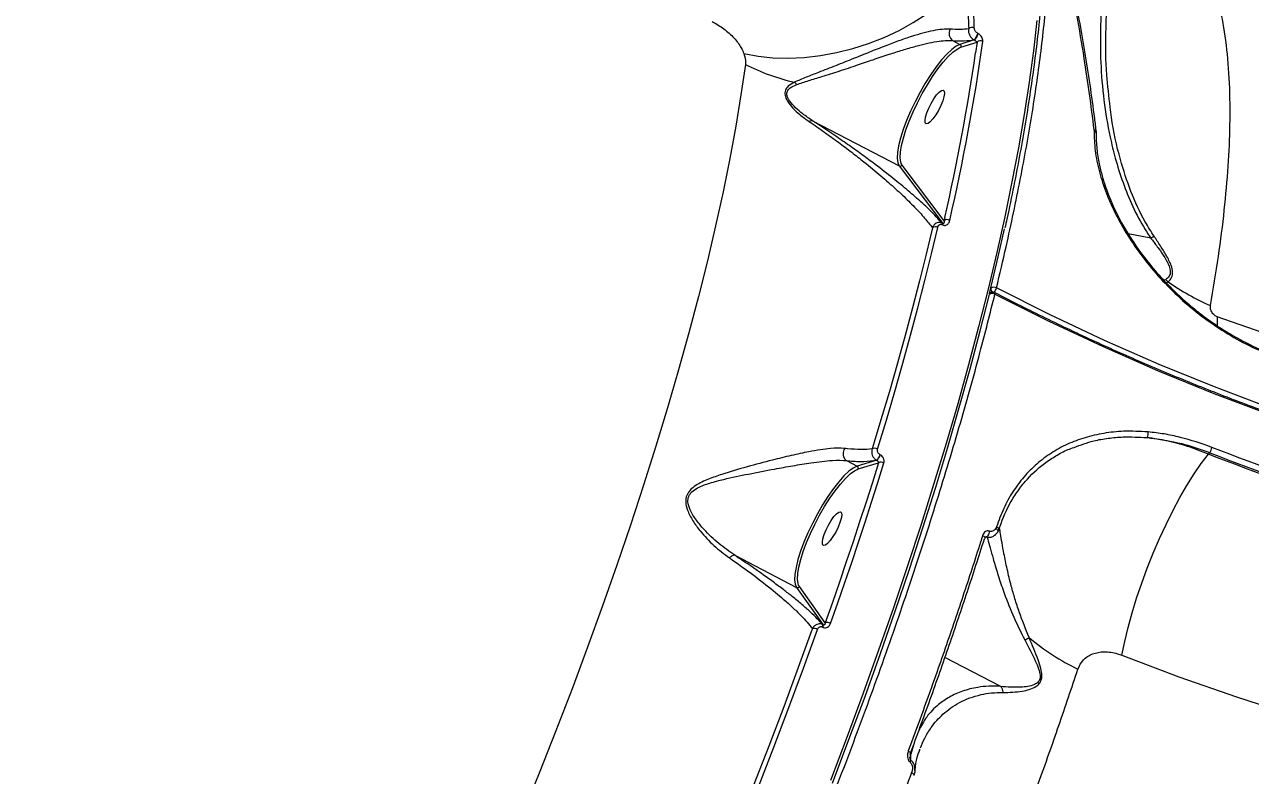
# Model space of a CAD drawing. Header units: millimetres. Extents: x -4335 to 4318, y -3792 to 3101.
# Drawn here: x 1230.8 to 1522.9, y 16.9 to 196 of the extents above; entities that cross this region are included whole.
import ezdxf

# ---------------------------------------------------------------- set-up
doc = ezdxf.new("R2010")
doc.units = ezdxf.units.MM
doc.layers.add('DIKOM_ОБЪЕКТ', color=7, linetype='Continuous')
doc.layers.add('DIKOM_РАЗМЕР_ОБЪЕКТА', color=7, linetype='Continuous')
doc.styles.add('style1', font='arial.ttf', dxfattribs={"width": 0.8})
doc.dimstyles.new('1-50', dxfattribs={"dimtxt": 300, "dimasz": 200, "dimexe": 100, "dimexo": 0, "dimgap": 100, "dimtad": 1, "dimtxsty": 'style1', "dimcen": 200, "dimclrd": 7, "dimclre": 7, "dimclrt": 7, "dimadec": 1, "dimazin": 2, "dimtfac": 1, "dimtmove": 0, "dimatfit": 2, "dimfxl": 0, "dimlwd": 25, "dimlwe": 18, "dimarcsym": 0})

# ---------------------------------------------------------------- blocks, each defined once
blk = doc.blocks.new('*D2')
at = {"layer": 'Defpoints', "color": 0, "transparency": 16777216}
for p in [(2711.72, 601.17), (-2007.01, 181.47), (-2007.01, -2298.93)]:
    blk.add_point(p, dxfattribs=at)
at = {"layer": 'DIKOM_РАЗМЕР_ОБЪЕКТА', "color": 7, "lineweight": 18, "transparency": 16777216}
for p, q in [((2711.72, 601.17), (2711.72, -2398.93)), ((-2007.01, 181.47), (-2007.01, -2398.93))]:
    blk.add_line(p, q, dxfattribs=at)
at = {"layer": 'DIKOM_РАЗМЕР_ОБЪЕКТА', "color": 7, "lineweight": 25, "transparency": 16777216}
blk.add_line((2511.72, -2298.93), (-1807.01, -2298.93), dxfattribs=at)
at = {"layer": 'DIKOM_РАЗМЕР_ОБЪЕКТА', "color": 7, "transparency": 16777216}
for points in [[(-1807.01, -2265.6), (-1807.01, -2332.27), (-2007.01, -2298.93)], [(2511.72, -2265.6), (2511.72, -2332.27), (2711.72, -2298.93)]]:
    blk.add_solid(points, dxfattribs=at)
at = {"layer": 'DIKOM_РАЗМЕР_ОБЪЕКТА', "color": 7, "transparency": 16777216, "insert": (-22.56, -2045.76), "char_height": 300, "attachment_point": 5, "style": 'style1'}
blk.add_mtext('4750', dxfattribs=at)
blk = doc.blocks.new('*D3')
at = {"layer": 'Defpoints', "color": 0, "transparency": 16777216}
for p in [(-2375.87, 1532.76), (1667.44, 1532.76), (-1786.5, -1525.94)]:
    blk.add_point(p, dxfattribs=at)
at = {"layer": 'DIKOM_РАЗМЕР_ОБЪЕКТА', "color": 7, "lineweight": 18, "transparency": 16777216}
for p, q in [((1667.44, 1532.76), (-2475.87, 1532.76)), ((-1786.5, -1525.94), (-2475.87, -1525.94))]:
    blk.add_line(p, q, dxfattribs=at)
at = {"layer": 'DIKOM_РАЗМЕР_ОБЪЕКТА', "color": 7, "lineweight": 25, "transparency": 16777216}
blk.add_line((-2375.87, -1325.94), (-2375.87, 1332.76), dxfattribs=at)
at = {"layer": 'DIKOM_РАЗМЕР_ОБЪЕКТА', "color": 7, "transparency": 16777216}
for points in [[(-2409.21, 1332.76), (-2342.54, 1332.76), (-2375.87, 1532.76)], [(-2409.21, -1325.94), (-2342.54, -1325.94), (-2375.87, -1525.94)]]:
    blk.add_solid(points, dxfattribs=at)
at = {"layer": 'DIKOM_РАЗМЕР_ОБЪЕКТА', "color": 7, "transparency": 16777216, "insert": (-2629.15, -119.32), "char_height": 300, "attachment_point": 5, "rotation": 90, "style": 'style1'}
blk.add_mtext('3050', dxfattribs=at)

msp = doc.modelspace()

# ---------------------------------------------------------------- linework, layer by layer
at = {"layer": 'DIKOM_ОБЪЕКТ', "color": 7, "linetype": 'Continuous', "lineweight": 15}
for p, q in [((1457.991, 193.834), (1457.91, 193.876)), ((1451.932, 192.139), (1453.684, 191.227)), ((1453.65, 190.461), (1453.918, 190.559)), ((1457.092, 192.29), (1453.684, 191.227)), ((1453.918, 190.559), (1457.75, 191.756)), ((1457.011, 192.332), (1457.092, 192.29)), ((1457.75, 191.756), (1457.397, 189.215)), ((1418.551, 173.028), (1439.22, 162.273)), ((1485.599, 170.891), (1485.603, 170.856)), ((1485.603, 170.856), (1485.62, 170.607)), ((1486.104, 170.367), (1486.106, 170.348)), ((1439.22, 162.273), (1449.561, 148.533)), ((1439.892, 162.483), (1439.696, 162.824)), ((1449.901, 149.184), (1439.892, 162.483)), ((1450.074, 149.95), (1449.901, 149.184)), ((1447.096, 147.534), (1446.477, 144.886)), ((1449.561, 148.533), (1449.457, 148.587)), ((1449.46, 148.267), (1449.564, 148.213)), ((1499.174, 144.999), (1493.795, 146.107)), ((1502.651, 135.137), (1502.284, 134.994)), ((1502.848, 134.393), (1503.274, 134.613)), ((1514.933, 126.276), (1514.954, 124.006)), ((1433.268, 96.427), (1432.766, 94.791)), ((1512.875, 93.53), (1513.193, 93.88)), ((1426.637, 91.996), (1426.643, 91.992)), ((1426.643, 91.992), (1429.176, 90.674)), ((1433.835, 92.08), (1429.176, 90.674)), ((1429.409, 90.007), (1434.261, 91.471)), ((1433.807, 92.095), (1433.835, 92.08)), ((1434.681, 93.385), (1434.652, 93.4)), ((1429.169, 89.917), (1429.409, 90.007)), ((1462.409, 76.225), (1462.239, 75.84)), ((1400.022, 69.412), (1414.731, 61.758)), ((1414.731, 61.758), (1421.072, 52.821)), ((1415.403, 61.967), (1415.226, 62.28)), ((1421.563, 53.285), (1415.403, 61.967)), ((1421.072, 52.821), (1420.984, 52.867)), ((1418.5, 51.909), (1418.331, 51.435)), ((1420.917, 52.321), (1421.005, 52.275)), ((1463.415, 38.165), (1450.108, 45.09)), ((1442.696, 24.417), (1441.991, 21.982)), ((1441.991, 21.982), (1441.986, 22.47)), ((1442.886, 18.057), (1442.905, 18.263))]:
    msp.add_line(p, q, dxfattribs=at)
at = {"layer": 'DIKOM_ОБЪЕКТ', "color": 7, "linetype": 'Continuous', "lineweight": 15, "flags": 128}
for points in [[(1402.193, 189.075), (1405.574, 188.44), (1409.122, 188.071), (1412.803, 187.972), (1416.58, 188.143), (1420.417, 188.583), (1424.274, 189.287), (1428.114, 190.249), (1431.9, 191.459), (1435.593, 192.905), (1439.157, 194.573), (1442.558, 196.446), (1445.761, 198.506), (1448.735, 200.733), (1451.451, 203.104), (1453.881, 205.596)], [(1472.012, 196.95), (1471.18, 189.709), (1470.167, 182.235), (1468.975, 174.533), (1467.605, 166.611), (1466.057, 158.474), (1464.333, 150.13), (1462.436, 141.585), (1460.365, 132.847), (1458.123, 123.923), (1455.712, 114.821), (1453.134, 105.548), (1450.39, 96.112), (1447.485, 86.521), (1444.418, 76.784), (1441.194, 66.908), (1437.815, 56.901), (1434.284, 46.773), (1430.604, 36.531), (1426.778, 26.185), (1422.809, 15.742)], [(1453.684, 191.227), (1452.759, 190.789), (1451.704, 190.015), (1450.544, 188.923), (1449.305, 187.54), (1448.018, 185.897), (1446.712, 184.034), (1445.419, 181.994), (1444.169, 179.826), (1442.991, 177.581), (1441.914, 175.312), (1440.962, 173.072), (1440.159, 170.915), (1439.523, 168.891), (1439.069, 167.048), (1438.808, 165.43), (1438.746, 164.074), (1438.884, 163.014), (1439.22, 162.273)], [(1439.696, 162.824), (1439.566, 163.201), (1439.432, 164.23), (1439.492, 165.544), (1439.745, 167.114), (1440.185, 168.901), (1440.802, 170.863), (1441.581, 172.955), (1442.504, 175.127), (1443.548, 177.327), (1444.691, 179.504), (1445.903, 181.606), (1447.157, 183.584), (1448.423, 185.391), (1449.671, 186.984), (1450.872, 188.326), (1451.998, 189.384), (1453.021, 190.135), (1453.65, 190.461)], [(1402.545, 186.486), (1401.484, 179.221), (1400.242, 171.732), (1398.822, 164.025), (1397.225, 156.108), (1395.452, 147.987), (1393.506, 139.67), (1391.387, 131.166), (1389.097, 122.481), (1386.64, 113.624), (1384.017, 104.604), (1381.23, 95.428), (1378.283, 86.105), (1375.178, 76.644), (1371.917, 67.054), (1368.504, 57.343), (1364.943, 47.521), (1361.236, 37.597), (1357.386, 27.579), (1353.398, 17.478), (1349.275, 7.302)], [(1449.676, 180.356), (1449.921, 180.114), (1449.984, 179.567), (1449.859, 178.759), (1449.557, 177.754), (1449.101, 176.634), (1448.53, 175.49), (1447.889, 174.415), (1447.23, 173.496), (1446.607, 172.807), (1446.069, 172.404), (1445.662, 172.32), (1445.416, 172.561), (1445.354, 173.108), (1445.479, 173.917), (1445.781, 174.922), (1446.236, 176.041), (1446.807, 177.185), (1447.448, 178.26), (1448.107, 179.179), (1448.731, 179.868), (1449.268, 180.271), (1449.676, 180.356)], [(1434.042, 94.733), (1436.137, 101.639), (1438.148, 108.466), (1440.074, 115.211), (1441.915, 121.869), (1443.669, 128.44), (1445.335, 134.919), (1446.914, 141.305), (1448.403, 147.593)], [(1460.713, 131.77), (1460.738, 131.875), (1462.804, 140.593), (1464.297, 147.265)], [(1446.477, 144.886), (1445.61, 141.26), (1444.035, 134.888), (1442.372, 128.423), (1440.622, 121.867), (1438.786, 115.223), (1436.864, 108.494), (1434.857, 101.682), (1433.268, 96.427)], [(1423.272, 15.05), (1427.232, 25.467), (1431.049, 35.789), (1434.72, 46.006), (1438.243, 56.111), (1441.613, 66.093), (1444.83, 75.946), (1447.889, 85.66), (1450.788, 95.228), (1453.524, 104.641), (1456.097, 113.892), (1458.502, 122.973), (1460.68, 131.635)], [(1461.997, 132.076), (1462.002, 132.073), (1462.006, 132.071)], [(1462.02, 131.714), (1474.85, 125.274), (1487.821, 119.177), (1500.925, 113.428), (1514.153, 108.03), (1527.497, 102.987), (1540.947, 98.302), (1554.495, 93.977), (1568.133, 90.017), (1581.85, 86.422), (1595.638, 83.197), (1609.489, 80.343), (1623.392, 77.861), (1637.34, 75.754), (1651.322, 74.022), (1665.329, 72.668), (1679.354, 71.691), (1693.385, 71.093), (1707.414, 70.873), (1721.432, 71.033), (1735.43, 71.571), (1749.398, 72.488)], [(1748.887, 74.117), (1734.961, 73.203), (1721.005, 72.666), (1707.029, 72.507), (1693.042, 72.726), (1679.053, 73.323), (1665.071, 74.296), (1651.106, 75.647), (1637.166, 77.373), (1623.26, 79.474), (1609.399, 81.948), (1595.59, 84.794), (1581.843, 88.01), (1568.167, 91.593), (1554.57, 95.542), (1541.063, 99.853), (1527.653, 104.525), (1514.349, 109.553), (1501.161, 114.934), (1488.097, 120.666), (1475.164, 126.744), (1462.373, 133.165)], [(1657.417, 96.911), (1644.259, 97.842), (1631.118, 99.123), (1618, 100.756), (1604.915, 102.739), (1591.87, 105.07), (1578.875, 107.748), (1565.938, 110.771), (1553.067, 114.138), (1540.27, 117.846), (1527.556, 121.893), (1514.933, 126.276)], [(1492.259, 45.593), (1492.925, 48.834), (1493.739, 52.205), (1494.692, 55.675), (1495.776, 59.213), (1496.981, 62.787), (1498.296, 66.364), (1499.71, 69.911), (1501.209, 73.397), (1502.779, 76.788), (1504.407, 80.055), (1506.077, 83.167), (1507.775, 86.097), (1509.484, 88.817), (1511.189, 91.302), (1512.875, 93.53)], [(1530.282, 87.068), (1528.097, 87.844), (1525.914, 88.628), (1523.734, 89.422), (1521.556, 90.226), (1519.381, 91.038), (1517.21, 91.86), (1515.041, 92.691), (1512.875, 93.53)], [(1513.193, 93.88), (1515.344, 93.046), (1517.498, 92.221), (1519.655, 91.405), (1521.814, 90.598), (1523.976, 89.801), (1526.142, 89.012), (1528.309, 88.232), (1530.48, 87.462)], [(1530.97, 88.753), (1528.804, 89.522), (1526.641, 90.3), (1524.481, 91.087), (1522.323, 91.883), (1520.168, 92.688), (1518.016, 93.502), (1515.867, 94.325), (1513.721, 95.157)], [(1429.176, 90.674), (1428.25, 90.224), (1427.195, 89.442), (1426.038, 88.346), (1424.803, 86.962), (1423.522, 85.322), (1422.222, 83.465), (1420.936, 81.433), (1419.692, 79.275), (1418.52, 77.041), (1417.448, 74.782), (1416.5, 72.553), (1415.698, 70.405), (1415.062, 68.388), (1414.606, 66.55), (1414.341, 64.933), (1414.274, 63.575), (1414.404, 62.509), (1414.731, 61.758)], [(1434.261, 91.471), (1432.8, 86.806), (1431.302, 82.108), (1429.768, 77.379), (1428.198, 72.618), (1426.592, 67.828), (1424.951, 63.008), (1423.275, 58.16), (1421.563, 53.285)], [(1422.842, 53.161), (1424.558, 58.047), (1426.238, 62.907), (1427.883, 67.738), (1429.493, 72.54), (1431.067, 77.312), (1432.605, 82.053), (1434.106, 86.761), (1435.57, 91.437)], [(1415.226, 62.28), (1415.086, 62.695), (1414.96, 63.729), (1415.025, 65.046), (1415.282, 66.613), (1415.724, 68.396), (1416.341, 70.352), (1417.118, 72.434), (1418.037, 74.596), (1419.077, 76.785), (1420.213, 78.952), (1421.419, 81.045), (1422.666, 83.015), (1423.926, 84.816), (1425.169, 86.406), (1426.366, 87.749), (1427.489, 88.812), (1428.511, 89.57), (1429.169, 89.917)], [(1425.205, 79.815), (1425.45, 79.574), (1425.513, 79.027), (1425.388, 78.218), (1425.086, 77.213), (1424.63, 76.093), (1424.059, 74.95), (1423.418, 73.875), (1422.759, 72.956), (1422.136, 72.267), (1421.598, 71.864), (1421.191, 71.779), (1420.945, 72.02), (1420.883, 72.567), (1421.008, 73.376), (1421.31, 74.381), (1421.765, 75.501), (1422.336, 76.644), (1422.977, 77.719), (1423.636, 78.639), (1424.26, 79.328), (1424.797, 79.731), (1425.205, 79.815)], [(1462.409, 76.225), (1462.56, 76.136), (1462.691, 76.035), (1462.797, 75.927), (1462.874, 75.814), (1462.92, 75.702), (1462.934, 75.593), (1462.914, 75.492), (1462.861, 75.402)], [(1459.082, 74.168), (1459.243, 74.074), (1459.379, 73.967), (1459.488, 73.852), (1459.563, 73.734), (1459.602, 73.617), (1459.604, 73.506), (1459.592, 73.457)], [(1459.592, 73.457), (1459.569, 73.405), (1459.498, 73.317)], [(1460.694, 75.163), (1460.648, 74.904), (1460.57, 74.633), (1460.466, 74.372), (1460.344, 74.142), (1460.216, 73.961), (1460.09, 73.844), (1459.977, 73.8), (1459.887, 73.834)], [(1462.239, 75.84), (1462.394, 75.71), (1462.523, 75.568), (1462.622, 75.421), (1462.684, 75.273), (1462.709, 75.132), (1462.694, 75.004), (1462.66, 74.923), (1462.641, 74.894), (1462.551, 74.807)], [(1418.331, 51.435), (1415.159, 42.655), (1411.699, 33.316), (1408.122, 23.899), (1404.431, 14.411), (1400.629, 4.857), (1396.719, -4.755), (1392.702, -14.419), (1388.582, -24.129)], [(1389.76, -24.45), (1393.889, -14.719), (1397.915, -5.033), (1401.834, 4.6), (1405.644, 14.175), (1409.343, 23.684), (1412.927, 33.122), (1416.395, 42.481), (1419.744, 51.756)], [(1492.259, 45.593), (1505.856, 40.474), (1519.553, 35.688), (1533.341, 31.239), (1547.214, 27.129), (1561.163, 23.361), (1575.182, 19.935), (1589.262, 16.854), (1603.396, 14.12), (1617.575, 11.735), (1631.793, 9.699), (1646.04, 8.013), (1660.311, 6.68), (1674.596, 5.698), (1688.888, 5.07)], [(1441.37, 22.757), (1441.531, 22.664), (1441.669, 22.564), (1441.78, 22.461), (1441.86, 22.359), (1441.906, 22.26), (1441.915, 22.171), (1441.903, 22.123)], [(1442.157, 17.61), (1442.309, 17.523), (1442.443, 17.429), (1442.552, 17.332), (1442.634, 17.236), (1442.686, 17.143), (1442.705, 17.056), (1442.695, 16.987)], [(1442.695, 16.987), (1442.692, 16.98), (1442.646, 16.916)]]:
    msp.add_lwpolyline(points, dxfattribs=at)
at = {"layer": 'DIKOM_ОБЪЕКТ', "color": 7, "linetype": 'Continuous', "lineweight": 15}
for centre, radius, start, end in [((1453.259, 193.889), 2.197, 153.53544, 232.83223), ((1456.573, 194.098), 1.179, 63.94131, 133.56284), ((1455.432, 194.286), 2.513, 308.9545, 350.59904), ((1455.512, 194.244), 2.513, 308.95447, 350.59919), ((968.586, 260.342), 495.273, 347.04256, 352.06401), ((1453.437, 190.766), 0.523, 336.73147, 61.80049), ((1458.564, 190.987), 1.12, 60.50719, 136.63346), ((964.462, 260.832), 498.11, 347.1379, 351.73351), ((1424.944, 229.775), 48.74, 242.64232, 257.3324), ((1412.571, 180.215), 2.619, 33.14947, 49.97473), ((1418.397, 172.042), 0.998, 81.12604, 129.25514), ((1485.442, 170.233), 0.676, 12.07378, 76.5787), ((1485.46, 170.211), 0.661, 12.59657, 77.5213), ((1439.447, 162.728), 0.509, 243.57814, 331.13917), ((1450.648, 148.288), 1.167, 59.05124, 129.79469), ((1447.795, 146.554), 1.204, 59.6553, 125.50058), ((1449.04, 148.424), 0.448, 339.54536, 21.35145), ((1449.143, 148.37), 0.449, 339.61417, 21.32534), ((1501.514, 133.155), 2.285, 39.64435, 60.14834), ((1536.171, 181.443), 57.23, 234.91197, 246.52463), ((1461.407, 130.704), 1.181, 58.76099, 128.00189), ((1461.537, 131.188), 1, 62.60842, 137.41244), ((1462.055, 132.94), 1.033, 172.08213, 227.90762), ((1461.762, 132.156), 1.179, 58.80702, 128.24479), ((1459.095, 134.074), 3.401, 325.06235, 344.48758), ((1461.668, 131.879), 0.389, 334.86965, 29.63961), ((1496.77, 98.457), 1.769, 326.73249, 12.34883), ((1433.351, 93.603), 1.324, 58.58663, 116.22367), ((1510.753, 95.638), 3.007, 324.23901, 350.80385), ((1432.3, 93.998), 2.427, 308.38291, 345.74423), ((1432.329, 93.983), 2.427, 308.38442, 345.75009), ((1434.888, 90.36), 1.275, 57.62698, 119.43559), ((1414.957, 62.214), 0.509, 243.56162, 331.01213), ((1420.223, 52.683), 0.783, 332.42778, 13.58811), ((1420.312, 52.637), 0.783, 332.43802, 13.6025), ((1422.082, 51.981), 1.404, 57.19312, 111.67125), ((1418.957, 50.485), 1.495, 58.21863, 107.79091), ((1463.477, 61.242), 13.258, 295.14389, 300.26552), ((1507.094, 94.111), 57.693, 230.19297, 243.96331), ((1440.324, 20.961), 1.703, 328.93929, 344.66979)]:
    msp.add_arc(centre, radius, start, end, dxfattribs=at)
for points, knots in [([(1462.373, 133.165), (1463.152, 136.449), (1465.253, 145.297), (1468.152, 159.13), (1470.903, 174.427), (1473.017, 189.049), (1474.469, 202.927), (1475.235, 215.991), (1475.3, 227.954), (1474.679, 238.799), (1473.405, 248.541), (1471.45, 257.324), (1468.817, 265.124), (1465.402, 271.71), (1462.847, 275.708), (1461.257, 277.18), (1461.228, 277.208)], [0, 0, 0, 0, 0.046165, 0.1243679, 0.2026309, 0.2808331, 0.3613072, 0.441847, 0.5223215, 0.6005241, 0.6787868, 0.75699, 0.8374638, 0.918004, 0.9984777, 1, 1, 1, 1]), ([(1513.373, 128.95), (1514.036, 132.892), (1515.362, 140.775), (1516.746, 151.843), (1517.678, 162.321), (1518.119, 172.467), (1518.01, 182.144), (1517.279, 191.221), (1515.917, 199.433), (1513.895, 206.712), (1511.198, 213.002), (1507.918, 218.117), (1504.08, 222.067), (1500.035, 224.895), (1496.975, 225.943), (1495.576, 226.423)], [0, 0, 0, 0, 0.071973, 0.1439459, 0.216635, 0.2893241, 0.3696798, 0.4500979, 0.5304531, 0.6131774, 0.6959699, 0.7786925, 0.8565207, 0.9344077, 1, 1, 1, 1]), ([(1474.013, 222.712), (1474.006, 221.688), (1473.985, 218.714), (1473.826, 213.615), (1473.482, 207.343), (1472.972, 200.847), (1472.3, 194.137), (1471.466, 187.215), (1470.471, 180.089), (1469.315, 172.76), (1468.003, 165.24), (1466.52, 157.517), (1465.318, 151.595), (1464.561, 148.193), (1464.404, 147.488)], [0, 0, 0, 0, 0.0487337, 0.1415137, 0.234277, 0.3270202, 0.4197454, 0.512452, 0.6051437, 0.6978201, 0.7904841, 0.8831353, 0.9757764, 1, 1, 1, 1]), ([(1478.065, 214.431), (1478.157, 214.033), (1478.62, 212.044), (1479.785, 206.785), (1481.453, 198.407), (1483.596, 186.066), (1484.843, 176.619), (1485.599, 170.891)], [0, 0, 0, 0, 0.0299908, 0.1499536, 0.3900714, 0.6301887, 1, 1, 1, 1]), ([(1478.519, 213.906), (1478.678, 213.248), (1479.402, 210.256), (1480.581, 204.698), (1482.047, 197.24), (1483.392, 189.564), (1484.618, 181.675), (1485.523, 175.279), (1485.98, 171.44), (1486.107, 170.375)], [0, 0, 0, 0, 0.0501889, 0.2282174, 0.405257, 0.5815558, 0.7573046, 0.9326975, 1, 1, 1, 1]), ([(1488.366, 209.657), (1488.149, 207.97), (1487.561, 203.389), (1487.084, 195.802), (1487.123, 186.911), (1487.859, 177.983), (1489.124, 170.375), (1490.715, 163.807), (1492.447, 158.261), (1494.779, 152.552), (1497.097, 148.136), (1498.705, 145.708), (1499.174, 144.999)], [0, 0, 0, 0, 0.078334, 0.2125921, 0.3472663, 0.4817929, 0.6158495, 0.691666, 0.7820716, 0.8726183, 0.962812, 1, 1, 1, 1]), ([(1489.506, 176.263), (1489.181, 178.838), (1488.429, 184.789), (1488.363, 193.335), (1488.752, 201.855), (1489.401, 206.957), (1489.726, 209.508)], [0, 0, 0, 0, 0.2299379, 0.5314604, 0.7657257, 1, 1, 1, 1]), ([(1453.881, 205.596), (1454.466, 203.775), (1455.652, 200.088), (1455.724, 196.678), (1455.761, 194.952)], [0, 0, 0, 0, 0.4938095, 1, 1, 1, 1]), ([(1457.091, 195.157), (1457.057, 196.876), (1456.989, 200.359), (1455.785, 204.124), (1455.175, 206.03)], [0, 0, 0, 0, 0.4938744, 1, 1, 1, 1]), ([(1394.66, 196.691), (1395.607, 196.136), (1397.484, 195.037), (1399.902, 192.804), (1401.478, 190.739), (1402.005, 189.513), (1402.193, 189.075)], [0, 0, 0, 0, 0.2885601, 0.5716265, 0.84703, 1, 1, 1, 1]), ([(1451.293, 194.868), (1450.699, 194.875), (1449.494, 194.889), (1447.3, 194.544), (1444.85, 193.963), (1442.09, 193.131), (1439.057, 192.08), (1435.674, 190.802), (1432.058, 189.368), (1428.116, 187.775), (1424.025, 186.137), (1420.247, 184.658), (1416.924, 183.393), (1415.149, 182.613), (1414.255, 182.221)], [0, 0, 0, 0, 0.066724, 0.1352497, 0.2049104, 0.276176, 0.354732, 0.4350098, 0.5258179, 0.6185699, 0.7247443, 0.8332649, 0.9160274, 1, 1, 1, 1]), ([(1455.761, 194.952), (1455.108, 194.886), (1453.796, 194.753), (1452.13, 194.829), (1451.293, 194.868)], [0, 0, 0, 0, 0.497424, 1, 1, 1, 1]), ([(1455.761, 194.952), (1455.73, 194.73), (1455.67, 194.285), (1455.872, 193.555), (1456.265, 192.908), (1456.69, 192.517), (1456.948, 192.369), (1457.011, 192.332)], [0, 0, 0, 0, 0.2415725, 0.4833971, 0.7163901, 0.9306182, 1, 1, 1, 1]), ([(1457.91, 193.876), (1457.857, 193.907), (1457.72, 193.986), (1457.502, 194.179), (1457.279, 194.469), (1457.115, 194.82), (1457.099, 195.043), (1457.091, 195.157)], [0, 0, 0, 0, 0.1010803, 0.2613618, 0.4607005, 0.7265786, 1, 1, 1, 1]), ([(1459.116, 191.961), (1459.118, 192.127), (1459.124, 192.441), (1458.915, 192.942), (1458.618, 193.355), (1458.3, 193.653), (1458.084, 193.779), (1457.991, 193.834)], [0, 0, 0, 0, 0.2791346, 0.5294023, 0.7216128, 0.8794427, 1, 1, 1, 1]), ([(1414.764, 181.647), (1415.7, 181.971), (1417.589, 182.623), (1421.02, 183.651), (1424.914, 184.885), (1429.033, 186.249), (1433.034, 187.607), (1436.628, 188.815), (1440.024, 189.906), (1443.007, 190.784), (1445.752, 191.48), (1448.107, 191.938), (1450.216, 192.193), (1451.355, 192.157), (1451.932, 192.139)], [0, 0, 0, 0, 0.0859428, 0.1732943, 0.2815762, 0.3919051, 0.483688, 0.5771615, 0.6555645, 0.7354908, 0.8041121, 0.8741874, 0.9363568, 1, 1, 1, 1]), ([(1451.932, 192.139), (1452.886, 192.105), (1454.805, 192.036), (1456.273, 192.233), (1457.011, 192.332)], [0, 0, 0, 0, 0.496859, 1, 1, 1, 1]), ([(1457.092, 192.29), (1457.112, 192.279), (1457.146, 192.261), (1457.212, 192.222), (1457.27, 192.184), (1457.371, 192.114), (1457.503, 192.012), (1457.651, 191.877), (1457.715, 191.799), (1457.75, 191.756)], [0, 0, 0, 0, 0.0447433, 0.0742049, 0.1535945, 0.1940508, 0.3790621, 0.661281, 1, 1, 1, 1]), ([(1402.193, 189.075), (1402.395, 188.325), (1402.619, 187.496), (1402.57, 186.696), (1402.554, 186.557), (1402.545, 186.486)], [0, 0, 0, 0, 0.8217519, 0.9078788, 1, 1, 1, 1]), ([(1414.255, 182.221), (1413.716, 181.922), (1412.777, 181.403), (1411.96, 180.336), (1411.874, 179.069), (1412.567, 177.57), (1413.842, 176.013), (1415.602, 174.363), (1416.996, 173.366), (1417.766, 172.815)], [0, 0, 0, 0, 0.1491284, 0.2596342, 0.3716752, 0.4987924, 0.6508275, 0.8069654, 1, 1, 1, 1]), ([(1418.551, 173.028), (1417.755, 173.562), (1416.334, 174.513), (1414.482, 176.081), (1413.151, 177.542), (1412.429, 178.865), (1412.412, 179.665), (1412.639, 180.313), (1413.282, 181.02), (1414.218, 181.416), (1414.764, 181.647)], [0, 0, 0, 0, 0.2010399, 0.3583848, 0.5149413, 0.6384939, 0.7217727, 0.7449545, 0.8512679, 1, 1, 1, 1]), ([(1499.93, 145.497), (1499.214, 146.624), (1497.052, 150.028), (1494.262, 156.163), (1491.592, 164.528), (1490.007, 171.28), (1489.587, 175.456), (1489.506, 176.263)], [0, 0, 0, 0, 0.120547, 0.3642815, 0.6084015, 0.9243304, 1, 1, 1, 1]), ([(1417.766, 172.815), (1418.992, 171.974), (1421.446, 170.293), (1424.787, 167.865), (1427.921, 165.502), (1431.343, 162.811), (1434.893, 159.876), (1438.437, 156.75), (1441.537, 153.816), (1443.735, 151.541), (1445.63, 149.425), (1446.513, 148.286), (1447.096, 147.534)], [0, 0, 0, 0, 0.0776023, 0.1552631, 0.2354693, 0.3156954, 0.4385162, 0.5613727, 0.6872832, 0.8132001, 0.8767601, 1, 1, 1, 1]), ([(1449.457, 148.587), (1448.531, 149.595), (1446.933, 151.333), (1443.797, 154.233), (1440.546, 157.041), (1436.762, 160.108), (1432.959, 163.023), (1429.358, 165.666), (1426.082, 167.988), (1422.529, 170.429), (1419.877, 172.162), (1418.551, 173.028)], [0, 0, 0, 0, 0.1721646, 0.2969466, 0.4217231, 0.549576, 0.6773927, 0.756949, 0.8364855, 0.9182726, 1, 1, 1, 1]), ([(1485.62, 170.607), (1485.666, 169.059), (1485.758, 165.965), (1486.799, 160.919), (1488.496, 155.695), (1490.894, 150.359), (1493.953, 145.028), (1497.635, 139.812), (1501.89, 134.815), (1506.662, 130.14), (1511.872, 125.886), (1517.438, 122.15), (1523.272, 118.942), (1527.295, 117.349), (1529.309, 116.552)], [0, 0, 0, 0, 0.0836192, 0.1671668, 0.2504174, 0.3338527, 0.4173031, 0.5004881, 0.5837384, 0.6671379, 0.7504573, 0.8333959, 0.9166283, 1, 1, 1, 1]), ([(1485.62, 170.607), (1485.704, 170.563), (1485.878, 170.474), (1486.049, 170.29), (1486.088, 170.153), (1486.105, 170.095)], [0, 0, 0, 0, 0.3530621, 0.7243361, 1, 1, 1, 1]), ([(1486.089, 170.457), (1486.104, 170.375), (1486.138, 170.189), (1486.11, 170), (1486.095, 169.893)], [0, 0, 0, 0, 0.4362385, 1, 1, 1, 1]), ([(1486.105, 170.095), (1486.114, 170.075), (1486.137, 170.026), (1486.127, 169.975), (1486.121, 169.944)], [0, 0, 0, 0, 0.4010863, 1, 1, 1, 1]), ([(1486.113, 170.102), (1486.139, 168.837), (1486.188, 166.493), (1486.759, 163.024), (1487.475, 160.082), (1488.236, 157.641), (1489.013, 155.507), (1490.434, 152.059), (1492.959, 147.11), (1496.698, 141.498), (1500.524, 136.775), (1504.064, 133.005), (1507.145, 130.153), (1509.724, 127.995), (1512.046, 126.187), (1515.057, 124.051), (1518.935, 121.635), (1523.737, 119.07), (1527.309, 117.662), (1529.235, 116.902)], [0, 0, 0, 0, 0.0700395, 0.12983, 0.1788039, 0.2173512, 0.2494224, 0.2820388, 0.3828043, 0.4839968, 0.5520745, 0.6192004, 0.6816424, 0.7109055, 0.7461486, 0.7925709, 0.8500978, 0.9191635, 1, 1, 1, 1]), ([(1449.901, 149.184), (1449.907, 149.035), (1449.916, 148.817), (1449.836, 148.607), (1449.756, 148.521), (1449.672, 148.5), (1449.606, 148.513), (1449.576, 148.526), (1449.561, 148.533)], [0, 0, 0, 0, 0.4958082, 0.7197823, 0.8702651, 0.9509801, 0.9758903, 1, 1, 1, 1]), ([(1449.564, 148.213), (1449.65, 148.176), (1449.842, 148.093), (1450.173, 148.077), (1450.537, 148.187), (1450.955, 148.53), (1451.165, 148.945), (1451.239, 149.254), (1451.248, 149.288)], [0, 0, 0, 0, 0.0933798, 0.2087363, 0.3720436, 0.5792899, 0.953607, 1, 1, 1, 1]), ([(1449.457, 148.587), (1449.349, 148.635), (1449.111, 148.74), (1448.686, 148.789), (1448.206, 148.706), (1447.674, 148.411), (1447.301, 147.985), (1447.143, 147.638), (1447.096, 147.534)], [0, 0, 0, 0, 0.1137106, 0.2493405, 0.4227061, 0.613497, 0.8848211, 1, 1, 1, 1]), ([(1448.403, 147.593), (1448.47, 147.785), (1448.568, 148.065), (1448.851, 148.289), (1449.074, 148.357), (1449.284, 148.344), (1449.405, 148.291), (1449.46, 148.267)], [0, 0, 0, 0, 0.4299852, 0.6257731, 0.7881411, 0.9052619, 1, 1, 1, 1]), ([(1499.174, 144.999), (1499.175, 144.998), (1499.178, 144.998), (1499.181, 144.999), (1499.182, 144.999), (1499.182, 145)], [0, 0, 0, 0, 0.4503669, 0.8278379, 1, 1, 1, 1]), ([(1499.93, 145.497), (1499.915, 145.488), (1499.83, 145.433), (1499.61, 145.288), (1499.333, 145.101), (1499.182, 145)], [0, 0, 0, 0, 0.0843182, 0.5005492, 1, 1, 1, 1]), ([(1499.182, 145), (1499.183, 144.999), (1499.298, 144.844), (1499.934, 144.016), (1501.073, 142.504), (1502.495, 140.455), (1503.545, 138.567), (1503.9, 136.996), (1503.582, 135.832), (1502.983, 135.385), (1502.651, 135.137)], [0, 0, 0, 0, 0.0002711, 0.0414493, 0.224294, 0.4065708, 0.5849765, 0.7124741, 0.8404497, 1, 1, 1, 1]), ([(1503.274, 134.613), (1503.598, 134.929), (1504.189, 135.503), (1504.439, 136.895), (1504.016, 138.729), (1502.912, 140.888), (1501.452, 143.22), (1500.441, 144.733), (1499.93, 145.497)], [0, 0, 0, 0, 0.1672657, 0.3043142, 0.4416719, 0.6370306, 0.8167157, 1, 1, 1, 1]), ([(1093.552, -462.439), (1095.09, -461.958), (1099.263, -460.654), (1106.505, -457.551), (1115.382, -452.832), (1124.73, -446.948), (1134.496, -439.949), (1144.637, -431.859), (1155.125, -422.695), (1165.948, -412.451), (1177.083, -401.165), (1188.491, -388.882), (1200.119, -375.661), (1211.914, -361.561), (1223.84, -346.618), (1235.879, -330.842), (1248.009, -314.274), (1260.193, -296.973), (1272.372, -279.022), (1284.491, -260.501), (1296.363, -241.699), (1307.969, -222.659), (1319.302, -203.44), (1330.475, -183.859), (1341.441, -164.002), (1352.151, -143.954), (1362.705, -123.516), (1373.069, -102.707), (1383.215, -81.564), (1392.987, -60.411), (1402.341, -39.347), (1411.23, -18.469), (1419.624, 2.155), (1427.498, 22.485), (1434.851, 42.493), (1441.661, 62.12), (1447.903, 81.278), (1453.534, 99.863), (1458.253, 116.704), (1460.857, 127.082), (1462.02, 131.714)], [0, 0, 0, 0, 0.0156521, 0.0424895, 0.0694115, 0.0963765, 0.1233415, 0.1502635, 0.1771008, 0.203938, 0.2308601, 0.2578252, 0.2847902, 0.3117121, 0.3385494, 0.3653868, 0.3923087, 0.4192737, 0.4462388, 0.4731607, 0.4999981, 0.5258463, 0.5517701, 0.5777323, 0.6036945, 0.6296183, 0.6554666, 0.6823039, 0.7092259, 0.736191, 0.7631561, 0.7900781, 0.8169155, 0.8437529, 0.870675, 0.8976401, 0.9246051, 0.9515271, 0.9783646, 1, 1, 1, 1]), ([(1461.997, 132.076), (1464.036, 131.029), (1469.953, 127.991), (1479.841, 123.178), (1491.692, 117.733), (1503.654, 112.581), (1515.717, 107.72), (1527.874, 103.154), (1540.12, 98.885), (1552.448, 94.916), (1564.85, 91.248), (1577.321, 87.884), (1589.852, 84.825), (1602.439, 82.073), (1615.073, 79.629), (1627.748, 77.496), (1640.457, 75.674), (1653.193, 74.164), (1665.949, 72.966), (1678.718, 72.083), (1691.493, 71.513), (1704.268, 71.258), (1717.035, 71.316), (1729.787, 71.693), (1740.468, 72.259), (1746.893, 72.744), (1749.082, 72.909)], [0, 0, 0, 0, 0.0228191, 0.0662141, 0.1096102, 0.1530063, 0.1964025, 0.239799, 0.2831958, 0.3265925, 0.3699893, 0.4133866, 0.456784, 0.5001813, 0.5435791, 0.5869768, 0.6303751, 0.6737732, 0.7171714, 0.7605701, 0.8039685, 0.8473674, 0.890766, 0.934165, 0.9775642, 1, 1, 1, 1]), ([(1514.933, 126.276), (1514.841, 126.315), (1514.649, 126.398), (1514.303, 126.646), (1513.95, 127.006), (1513.553, 127.6), (1513.382, 128.124), (1513.334, 128.614), (1513.358, 128.816), (1513.373, 128.95)], [0, 0, 0, 0, 0.0767389, 0.1605207, 0.3174144, 0.4661226, 0.7624973, 0.8428195, 1, 1, 1, 1]), ([(1498.497, 98.835), (1496.539, 98.939), (1492.928, 99.131), (1487.922, 98.583), (1483.435, 97.559), (1479.24, 95.986), (1475.388, 93.872), (1471.909, 91.254), (1468.825, 88.156), (1466.196, 84.585), (1463.991, 80.63), (1462.936, 77.692), (1462.409, 76.225)], [0, 0, 0, 0, 0.1166814, 0.2150853, 0.3137979, 0.4122019, 0.5100624, 0.6082278, 0.706085, 0.803954, 0.9021338, 1, 1, 1, 1]), ([(1480.865, 95.121), (1482.408, 95.715), (1484.992, 96.709), (1488.983, 97.371), (1493.169, 97.767), (1496.326, 97.593), (1498.248, 97.487)], [0, 0, 0, 0, 0.2943505, 0.4926748, 0.6910038, 1, 1, 1, 1]), ([(1512.875, 93.53), (1511.216, 94.183), (1507.955, 95.467), (1503.04, 96.791), (1499.852, 97.254), (1498.248, 97.487)], [0, 0, 0, 0, 0.339539, 0.6677569, 1, 1, 1, 1]), ([(1498.248, 97.487), (1500.684, 97.163), (1504.373, 96.672), (1509.394, 95.272), (1511.927, 94.344), (1513.193, 93.88)], [0, 0, 0, 0, 0.4928117, 0.7464032, 1, 1, 1, 1]), ([(1513.721, 95.157), (1511.206, 96.034), (1507.397, 97.362), (1502.306, 98.403), (1499.767, 98.691), (1498.497, 98.835)], [0, 0, 0, 0, 0.4927601, 0.7463852, 1, 1, 1, 1]), ([(1426.168, 94.917), (1425.103, 94.953), (1423.373, 95.01), (1420.373, 94.605), (1417.265, 94.053), (1413.438, 93.213), (1408.486, 91.999), (1402.895, 90.517), (1397.769, 89.036), (1393.673, 87.599), (1391.066, 86.398), (1389.337, 85.049), (1388.465, 83.718), (1388.214, 82.046), (1388.738, 79.934), (1389.996, 77.582), (1392.098, 74.715), (1394.982, 71.628), (1397.478, 69.748), (1398.738, 68.798)], [0, 0, 0, 0, 0.074259, 0.1205074, 0.1678169, 0.23758, 0.3094457, 0.4056711, 0.5047068, 0.56025, 0.6168548, 0.648478, 0.6753884, 0.7024604, 0.7386876, 0.7871099, 0.8368181, 0.9176541, 1, 1, 1, 1]), ([(1426.168, 94.917), (1426.154, 94.893), (1426.036, 94.687), (1425.873, 94.242), (1425.813, 93.564), (1425.936, 92.908), (1426.215, 92.347), (1426.499, 92.111), (1426.637, 91.996)], [0, 0, 0, 0, 0.0259732, 0.2202841, 0.4178912, 0.6154959, 0.8131043, 1, 1, 1, 1]), ([(1432.766, 94.791), (1431.906, 94.712), (1430.22, 94.559), (1427.802, 94.724), (1426.393, 94.891), (1426.168, 94.917)], [0, 0, 0, 0, 0.4665411, 0.9150174, 1, 1, 1, 1]), ([(1432.766, 94.791), (1432.714, 94.614), (1432.601, 94.234), (1432.655, 93.592), (1432.891, 92.973), (1433.28, 92.438), (1433.63, 92.21), (1433.807, 92.095)], [0, 0, 0, 0, 0.1848007, 0.3988189, 0.6012852, 0.7990532, 1, 1, 1, 1]), ([(1434.652, 93.4), (1434.562, 93.457), (1434.381, 93.572), (1434.172, 93.838), (1434.034, 94.144), (1433.983, 94.458), (1434.023, 94.646), (1434.042, 94.733)], [0, 0, 0, 0, 0.1951735, 0.3900982, 0.5932733, 0.8111515, 1, 1, 1, 1]), ([(1462.861, 75.402), (1463.652, 77.509), (1464.851, 80.702), (1467.176, 84.426), (1469.808, 87.854), (1472.926, 90.8), (1476.49, 93.137), (1478.813, 94.479), (1480.372, 94.967), (1480.865, 95.121)], [0, 0, 0, 0, 0.2326287, 0.3524244, 0.4722185, 0.7050166, 0.8248577, 0.9446954, 1, 1, 1, 1]), ([(1400.022, 69.412), (1398.731, 70.313), (1396.129, 72.13), (1393.086, 75.053), (1390.801, 77.788), (1389.412, 79.974), (1388.757, 81.96), (1388.939, 83.497), (1389.793, 84.663), (1391.508, 85.772), (1394.107, 86.7), (1398.166, 87.754), (1403.318, 88.825), (1408.874, 89.892), (1413.879, 90.793), (1417.68, 91.413), (1420.837, 91.83), (1423.778, 92.102), (1425.687, 92.1), (1426.637, 91.996), (1426.637, 91.996)], [0, 0, 0, 0, 0.0824095, 0.1661517, 0.2145565, 0.263763, 0.2981718, 0.3230696, 0.3479525, 0.3781503, 0.4333158, 0.4900481, 0.5883878, 0.6890628, 0.7602382, 0.8330616, 0.8795536, 0.9269307, 0.9999755, 1, 1, 1, 1]), ([(1426.643, 91.992), (1426.878, 91.97), (1428.366, 91.831), (1431.011, 91.721), (1432.842, 91.966), (1433.807, 92.095)], [0, 0, 0, 0, 0.0814804, 0.5156613, 1, 1, 1, 1]), ([(1429.409, 90.007), (1429.415, 90.02), (1429.428, 90.053), (1429.452, 90.141), (1429.457, 90.277), (1429.409, 90.441), (1429.314, 90.584), (1429.222, 90.644), (1429.176, 90.674)], [0, 0, 0, 0, 0.05362, 0.1413663, 0.3560094, 0.5706423, 0.7852984, 1, 1, 1, 1]), ([(1433.835, 92.08), (1433.872, 92.059), (1433.919, 92.032), (1434.007, 91.961), (1434.102, 91.866), (1434.194, 91.728), (1434.252, 91.59), (1434.258, 91.509), (1434.261, 91.471)], [0, 0, 0, 0, 0.1271319, 0.1625762, 0.3404015, 0.5453631, 0.7831055, 1, 1, 1, 1]), ([(1435.57, 91.437), (1435.598, 91.565), (1435.657, 91.838), (1435.587, 92.296), (1435.388, 92.742), (1435.081, 93.132), (1434.814, 93.301), (1434.681, 93.385)], [0, 0, 0, 0, 0.1890515, 0.4045149, 0.6068483, 0.8033762, 1, 1, 1, 1]), ([(1459.082, 74.168), (1458.914, 73.635), (1458.07, 70.966), (1455.823, 63.981), (1452.196, 53.084), (1447.201, 38.657), (1443.457, 28.447), (1441.37, 22.757)], [0, 0, 0, 0, 0.032155, 0.1607918, 0.4182827, 0.6757739, 1, 1, 1, 1]), ([(1441.825, 22.029), (1443.432, 26.399), (1446.647, 35.138), (1451.172, 48.046), (1455.494, 60.81), (1458.163, 69.148), (1459.498, 73.317)], [0, 0, 0, 0, 0.2493134, 0.4986291, 0.7493131, 1, 1, 1, 1]), ([(1460.694, 75.163), (1460.651, 75.176), (1460.48, 75.227), (1460.153, 75.234), (1459.726, 75.084), (1459.321, 74.732), (1459.164, 74.363), (1459.082, 74.168)], [0, 0, 0, 0, 0.0579328, 0.2244992, 0.4300184, 0.7004694, 1, 1, 1, 1]), ([(1460.008, 73.765), (1459.992, 73.776), (1459.955, 73.8), (1459.917, 73.811), (1459.879, 73.817), (1459.834, 73.808), (1459.687, 73.72), (1459.624, 73.516), (1459.603, 73.45)], [0, 0, 0, 0, 0.0433236, 0.0963537, 0.1620163, 0.3548328, 0.794317, 1, 1, 1, 1]), ([(1459.887, 73.834), (1460.051, 73.789), (1460.448, 73.681), (1461.143, 73.742), (1461.936, 74.076), (1462.336, 74.551), (1462.551, 74.807)], [0, 0, 0, 0, 0.1615877, 0.3913201, 0.6724105, 1, 1, 1, 1]), ([(1460.143, 73.777), (1460.196, 73.608), (1460.404, 72.941), (1460.863, 71.216), (1461.61, 68.491), (1462.611, 65.092), (1464.105, 60.59), (1466.171, 55.223), (1468.13, 51.235), (1469.11, 49.24)], [0, 0, 0, 0, 0.040567, 0.1599257, 0.2794096, 0.4272459, 0.5752358, 0.7874694, 1, 1, 1, 1]), ([(1462.239, 75.84), (1462.119, 75.673), (1461.901, 75.371), (1461.446, 75.135), (1461.035, 75.077), (1460.792, 75.138), (1460.694, 75.163)], [0, 0, 0, 0, 0.3466801, 0.6312359, 0.8513322, 1, 1, 1, 1]), ([(1462.964, 75.661), (1462.925, 75.518), (1462.855, 75.257), (1462.697, 75.042), (1462.626, 74.944)], [0, 0, 0, 0, 0.5463514, 1, 1, 1, 1]), ([(1470.159, 49.791), (1469.334, 51.831), (1468.082, 54.924), (1466.768, 59.04), (1465.784, 62.486), (1464.888, 66.183), (1464.184, 69.652), (1463.685, 72.493), (1463.359, 74.452), (1463.172, 75.596), (1463.096, 75.882), (1463.084, 75.927)], [0, 0, 0, 0, 0.191374, 0.2901371, 0.3888789, 0.524226, 0.6630716, 0.7742271, 0.8883964, 0.9821587, 1, 1, 1, 1]), ([(1400.019, 69.413), (1399.903, 69.425), (1399.672, 69.447), (1399.262, 69.247), (1398.946, 69.005), (1398.787, 68.847), (1398.738, 68.798)], [0, 0, 0, 0, 0.3252825, 0.650481, 0.8925416, 1, 1, 1, 1]), ([(1398.738, 68.798), (1398.983, 68.629), (1400.215, 67.777), (1402.337, 66.267), (1405.902, 63.631), (1408.992, 61.19), (1411.819, 58.795), (1413.84, 56.979), (1415.734, 55.132), (1417.334, 53.416), (1418.112, 52.411), (1418.5, 51.909)], [0, 0, 0, 0, 0.0242953, 0.1222463, 0.2202157, 0.4215142, 0.5118893, 0.6322351, 0.7525898, 0.8762977, 1, 1, 1, 1]), ([(1420.984, 52.867), (1420.571, 53.33), (1419.747, 54.255), (1418.075, 55.865), (1416.082, 57.637), (1413.925, 59.421), (1411.621, 61.23), (1409.216, 63.042), (1406.43, 65.054), (1403.389, 67.174), (1401.142, 68.667), (1400.019, 69.413)], [0, 0, 0, 0, 0.1183252, 0.2366494, 0.3581425, 0.4796286, 0.5712596, 0.6768275, 0.7823885, 0.8912066, 1, 1, 1, 1]), ([(1400.019, 69.413), (1400.019, 69.413), (1400.02, 69.413), (1400.021, 69.412), (1400.021, 69.412), (1400.022, 69.412)], [0, 0, 0, 0, 0.3128839, 0.7026408, 1, 1, 1, 1]), ([(1420.984, 52.867), (1420.903, 52.904), (1420.637, 53.025), (1420.15, 53.09), (1419.543, 52.965), (1418.979, 52.616), (1418.65, 52.208), (1418.521, 51.95), (1418.5, 51.909)], [0, 0, 0, 0, 0.0891995, 0.2936721, 0.4896148, 0.7163745, 0.9546, 1, 1, 1, 1]), ([(1421.005, 52.275), (1421.066, 52.246), (1421.278, 52.149), (1421.666, 52.112), (1422.13, 52.25), (1422.571, 52.587), (1422.746, 52.958), (1422.842, 53.161)], [0, 0, 0, 0, 0.0795772, 0.2756818, 0.4707718, 0.7105534, 1, 1, 1, 1]), ([(1421.563, 53.285), (1421.548, 53.196), (1421.523, 53.037), (1421.419, 52.874), (1421.31, 52.798), (1421.213, 52.782), (1421.141, 52.79), (1421.093, 52.812), (1421.072, 52.821)], [0, 0, 0, 0, 0.3508895, 0.6181697, 0.8028784, 0.8792744, 0.9491737, 1, 1, 1, 1]), ([(1419.744, 51.756), (1419.809, 51.892), (1419.923, 52.132), (1420.207, 52.345), (1420.497, 52.427), (1420.742, 52.401), (1420.876, 52.339), (1420.917, 52.321)], [0, 0, 0, 0, 0.3025682, 0.5346702, 0.7254722, 0.9171351, 1, 1, 1, 1]), ([(1463.981, 36.702), (1465.481, 36.739), (1467.509, 36.788), (1470.187, 37.392), (1471.63, 37.951), (1472.634, 38.768), (1473.111, 39.71), (1473.237, 40.928), (1472.94, 42.563), (1471.924, 45.607), (1470.9, 48.035), (1470.159, 49.791)], [0, 0, 0, 0, 0.2657843, 0.3593766, 0.4543061, 0.5177489, 0.5632831, 0.6085736, 0.6803152, 0.7688726, 1, 1, 1, 1]), ([(1469.11, 49.24), (1469.979, 47.597), (1471.171, 45.342), (1472.408, 42.505), (1472.821, 41.008), (1472.765, 39.901), (1472.307, 39.085), (1471.29, 38.463), (1469.841, 38.091), (1467.085, 37.871), (1464.912, 37.984), (1463.428, 38.157), (1463.426, 38.157)], [0, 0, 0, 0, 0.2369816, 0.3252737, 0.3938148, 0.4351322, 0.4764546, 0.5364568, 0.6308554, 0.7257789, 0.9996771, 1, 1, 1, 1]), ([(1481.77, 42.273), (1482.147, 43.056), (1482.914, 44.648), (1485.233, 46.059), (1488.077, 46.56), (1490.531, 46.214), (1491.911, 45.718), (1492.259, 45.593)], [0, 0, 0, 0, 0.2187076, 0.4447813, 0.6794065, 0.919197, 1, 1, 1, 1]), ([(1178.323, -441.851), (1181.153, -440.063), (1186.82, -436.48), (1195.825, -429.789), (1205.164, -422.17), (1214.833, -413.564), (1224.776, -404.035), (1234.967, -393.597), (1245.394, -382.252), (1256.035, -370.036), (1266.856, -356.996), (1277.806, -343.194), (1288.834, -328.694), (1299.91, -313.53), (1311.016, -297.715), (1322.134, -281.289), (1333.227, -264.31), (1344.244, -246.86), (1355.134, -229.02), (1365.869, -210.831), (1376.428, -192.318), (1386.796, -173.517), (1396.939, -154.499), (1406.811, -135.354), (1416.367, -116.169), (1425.582, -96.99), (1434.433, -77.848), (1442.914, -58.776), (1450.996, -39.848), (1458.642, -21.15), (1465.821, -2.768), (1471.998, 13.893), (1477.313, 28.911), (1480.285, 37.819), (1481.77, 42.273)], [0, 0, 0, 0, 0.0315565, 0.0632128, 0.0949195, 0.1266264, 0.1582827, 0.1898394, 0.221397, 0.2530542, 0.284762, 0.3164699, 0.3481271, 0.379685, 0.411265, 0.4429442, 0.4746741, 0.506404, 0.5380835, 0.5696638, 0.601295, 0.6330253, 0.6648063, 0.6965875, 0.7283183, 0.7599499, 0.7916592, 0.8234676, 0.8553267, 0.8871861, 0.9189952, 0.9507048, 0.9753523, 1, 1, 1, 1]), ([(1463.415, 38.165), (1462.44, 38.196), (1460.488, 38.258), (1457.397, 37.908), (1454.197, 37.102), (1451.102, 35.681), (1448.209, 33.647), (1445.624, 31.041), (1444.426, 28.701), (1443.846, 27.568)], [0, 0, 0, 0, 0.0915807, 0.1832131, 0.3288258, 0.4749514, 0.6208513, 0.8163699, 1, 1, 1, 1]), ([(1463.426, 38.157), (1463.425, 38.158), (1463.424, 38.16), (1463.42, 38.163), (1463.417, 38.164), (1463.415, 38.165)], [0, 0, 0, 0, 0.2456859, 0.5690872, 1, 1, 1, 1]), ([(1463.981, 36.702), (1463.977, 36.746), (1463.947, 37.02), (1463.816, 37.563), (1463.564, 37.947), (1463.426, 38.157)], [0, 0, 0, 0, 0.0794514, 0.4971787, 1, 1, 1, 1]), ([(1444.252, 23.498), (1444.572, 24.282), (1445.279, 26.01), (1446.996, 28.747), (1449.089, 31.146), (1451.446, 33.052), (1453.559, 34.363), (1455.952, 35.452), (1458.512, 36.204), (1461.166, 36.658), (1463.04, 36.687), (1463.981, 36.702)], [0, 0, 0, 0, 0.1087718, 0.2396766, 0.422695, 0.5237205, 0.6247317, 0.7277086, 0.8306524, 0.9149433, 1, 1, 1, 1]), ([(1441.37, 22.757), (1441.325, 22.618), (1441.181, 22.178), (1441.12, 21.478), (1441.258, 20.798), (1441.48, 20.348), (1441.682, 20.171), (1441.783, 20.082)], [0, 0, 0, 0, 0.1605649, 0.5081572, 0.7318682, 0.8653816, 1, 1, 1, 1]), ([(1441.966, 20.511), (1441.948, 20.529), (1441.908, 20.57), (1441.85, 20.678), (1441.786, 20.887), (1441.753, 21.115), (1441.763, 21.271), (1441.765, 21.316)], [0, 0, 0, 0, 0.0749472, 0.1607686, 0.3770164, 0.8207076, 1, 1, 1, 1]), ([(1441.928, 22.11), (1441.889, 22.031), (1441.775, 21.799), (1441.776, 21.507), (1441.776, 21.314)], [0, 0, 0, 0, 0.3384224, 1, 1, 1, 1]), ([(1441.966, 20.511), (1441.968, 20.616), (1441.975, 21.109), (1441.984, 21.598), (1441.991, 21.982)], [0, 0, 0, 0, 0.2149054, 1, 1, 1, 1]), ([(1442.905, 18.263), (1442.926, 18.416), (1442.988, 18.861), (1442.785, 19.5), (1442.442, 20.119), (1442.128, 20.377), (1441.966, 20.511)], [0, 0, 0, 0, 0.1798939, 0.5223033, 0.7538227, 1, 1, 1, 1]), ([(1444.029, 22.965), (1443.902, 22.649), (1443.483, 21.606), (1443.093, 19.977), (1442.949, 18.583), (1442.894, 18.056)], [0, 0, 0, 0, 0.2125513, 0.7021765, 1, 1, 1, 1]), ([(1444.027, 22.965), (1444.033, 22.986), (1444.053, 23.061), (1444.087, 23.129), (1444.111, 23.178)], [0, 0, 0, 0, 0.2751719, 1, 1, 1, 1]), ([(1442.157, 17.61), (1440.229, 12.542), (1436.373, 2.405), (1430.198, -13.067), (1423.765, -28.706), (1419.234, -39.256), (1416.969, -44.531)], [0, 0, 0, 0, 0.2490996, 0.4981994, 0.7490993, 1, 1, 1, 1]), ([(1441.783, 20.082), (1441.88, 19.998), (1442.073, 19.829), (1442.279, 19.408), (1442.4, 18.78), (1442.334, 18.14), (1442.199, 17.737), (1442.157, 17.61)], [0, 0, 0, 0, 0.1388726, 0.2767769, 0.4966173, 0.8418717, 1, 1, 1, 1]), ([(1442.951, 18.255), (1442.952, 18.227), (1442.969, 17.884), (1442.879, 17.445), (1442.711, 17.084), (1442.671, 16.998)], [0, 0, 0, 0, 0.0634965, 0.7746689, 1, 1, 1, 1])]:
    msp.add_open_spline(points, degree=3, knots=knots, dxfattribs=at)

# ---------------------------------------------------------------- dimensions: what is measured, and where the dimension line sits
at = {"layer": 'DIKOM_РАЗМЕР_ОБЪЕКТА'}
dim = msp.add_linear_dim(base=(-2375.873, 1532.764), p1=(-1786.496, -1525.942), p2=(1667.44, 1532.764), angle=90, text='3050', dimstyle='1-50', dxfattribs=at)
dim.commit()
dim.dimension.update_dxf_attribs({"geometry": '*D3', "text_midpoint": (-2375.873, -119.318), "dimtype": 160})
dim = msp.add_linear_dim(base=(-2007.007, -2298.934), p1=(2711.721, 601.173), p2=(-2007.007, 181.474), text='4750', dimstyle='1-50', dxfattribs=at)
dim.commit()
dim.dimension.update_dxf_attribs({"geometry": '*D2', "text_midpoint": (-22.564, -2298.934), "dimtype": 160})

doc.saveas('drawing.dxf')
